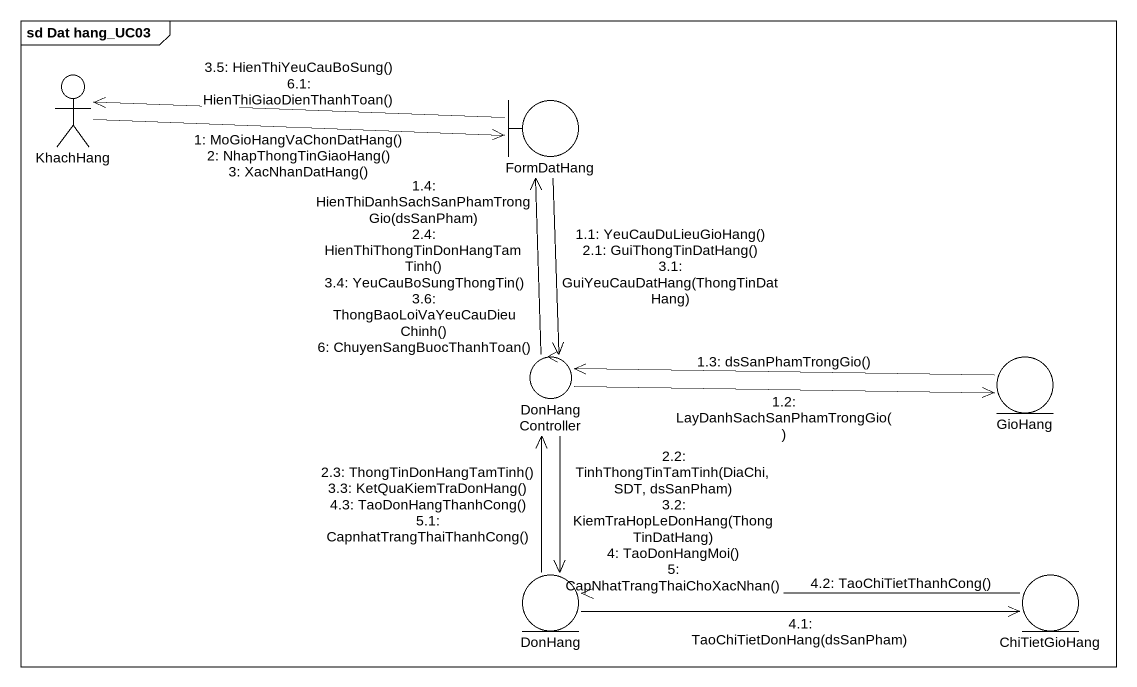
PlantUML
@startuml
mainframe sd Dat hang_UC03
actor KhachHang
boundary FormDatHang
control DonHangController
entity GioHang
entity DonHang
entity ChiTietGioHang
KhachHang -right-> FormDatHang : 1: MoGioHangVaChonDatHang()\n2: NhapThongTinGiaoHang()\n3: XacNhanDatHang()
FormDatHang --> DonHangController : 1.1: YeuCauDuLieuGioHang()\n2.1: GuiThongTinDatHang()\n3.1: GuiYeuCauDatHang(ThongTinDatHang)
DonHangController -right-> GioHang : 1.2: LayDanhSachSanPhamTrongGio()
GioHang -left-> DonHangController : 1.3: dsSanPhamTrongGio()
DonHangController -up-> FormDatHang : 1.4: HienThiDanhSachSanPhamTrongGio(dsSanPham)\n2.4: HienThiThongTinDonHangTamTinh()\n3.4: YeuCauBoSungThongTin()\n3.6: ThongBaoLoiVaYeuCauDieuChinh()\n6: ChuyenSangBuocThanhToan()
DonHangController --> DonHang : 2.2: TinhThongTinTamTinh(DiaChi, SDT, dsSanPham)\n3.2: KiemTraHopLeDonHang(ThongTinDatHang)\n4: TaoDonHangMoi()\n5: CapNhatTrangThaiChoXacNhan()
DonHang -up-> DonHangController : 2.3: ThongTinDonHangTamTinh()\n3.3: KetQuaKiemTraDonHang()\n4.3: TaoDonHangThanhCong()\n5.1: CapnhatTrangThaiThanhCong()
FormDatHang -left-> KhachHang : 3.5: HienThiYeuCauBoSung()\n6.1: HienThiGiaoDienThanhToan()
DonHang -right-> ChiTietGioHang : 4.1: TaoChiTietDonHang(dsSanPham)
ChiTietGioHang -left-> DonHang : 4.2: TaoChiTietThanhCong()
@enduml
